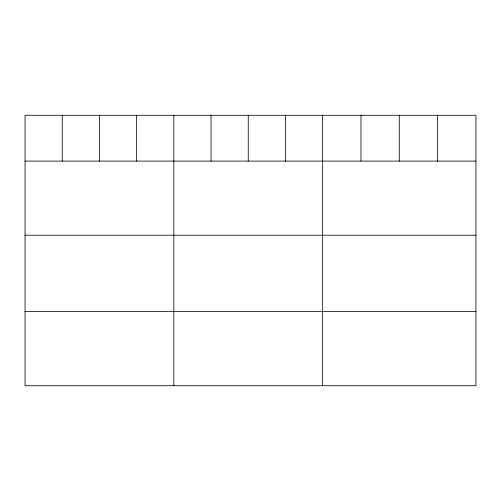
<?xml version="1.0" encoding="UTF-8"?>
<svg xmlns="http://www.w3.org/2000/svg" width="501" height="501" viewBox="0 0 501 501"><rect width="100%" height="100%" fill="white"/><g stroke="black" fill="none" stroke-linecap="round" stroke-linejoin="round"><path stroke-width="0.75" d="M475.95 161.097L475.95 385.72L25.05 385.72L25.05 115.28L475.95 115.28L475.95 161.097L25.05 161.097M25.05 235.22L475.95 235.22M25.05 311.591L475.95 311.591M437.623 115.28L437.623 161.097M399.297 115.28L399.297 161.097M360.97 115.28L360.97 161.097M322.644 115.28L322.644 385.72M285.445 115.28L285.445 161.097M248.245 115.28L248.245 161.097M211.046 115.28L211.046 161.097M173.847 115.28L173.847 385.72M136.648 115.28L136.648 161.097M99.449 115.28L99.449 161.097M62.249 115.28L62.249 161.097"/></g></svg>
